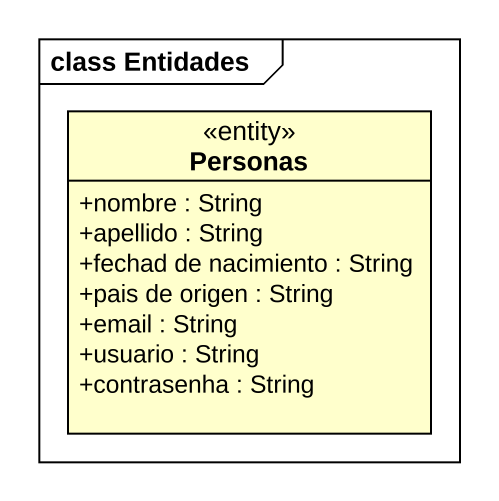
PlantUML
@startuml
mainframe class Entidades
hide circle
hide empty members
skinparam classAttributeIconSize 0
class Personas <<entity>> {
  +nombre : String
  +apellido : String
  +fechad de nacimiento : String
  +pais de origen : String
  +email : String
  +usuario : String
  +contrasenha : String
}
@enduml
